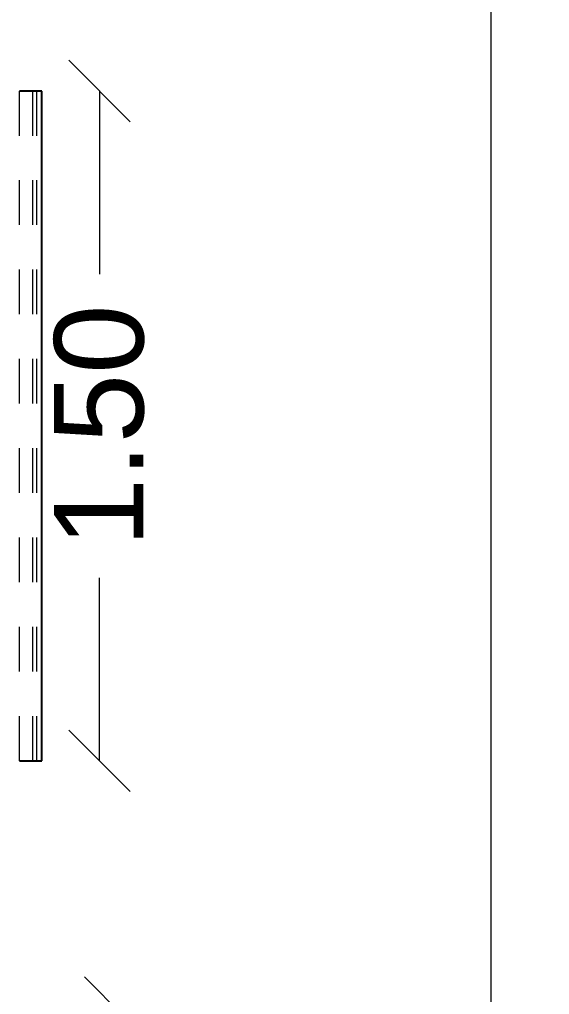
# Model space of a CAD drawing. Header units: metres. Extents: x -355 to 973, y -73 to 238.
# Drawn here: x 618.577 to 619.763, y 104.447 to 106.63 of the extents above; entities that cross this region are included whole.
import ezdxf

# ---------------------------------------------------------------- set-up
doc = ezdxf.new("R2010")
doc.units = ezdxf.units.M
doc.header["$LTSCALE"] = 3
doc.header["$MEASUREMENT"] = 0
doc.linetypes.add('202$0$HIDDEN', pattern=[0.375, 0.25, -0.125])
doc.layers.add('01B', color=10, linetype='Continuous')
doc.layers.add('5', color=2, linetype='Continuous')
doc.layers.add('05', color=21, linetype='Continuous', lineweight=5)
doc.styles.get("Standard").update_dxf_attribs({"font": 'arial.ttf'})
doc.dimstyles.new('ahmad', dxfattribs={"dimtxt": 0.2, "dimasz": 0.1375, "dimexe": 0, "dimexo": 0.0625, "dimgap": 0.09, "dimtad": 0, "dimzin": 0, "dimdsep": 46, "dimtxsty": 'Standard', "dimblk": 'OBLIQUE', "dimcen": 0.09, "dimclrd": 245, "dimclrt": 61, "dimadec": 0, "dimazin": 0, "dimtfac": 1, "dimtofl": 0, "dimtmove": 0, "dimatfit": 3, "dimldrblk": 'OBLIQUE', "dimfxl": 0, "dimfxlon": 1, "dimtolj": 1, "dimtzin": 0, "dimlwd": 13, "dimarcsym": 0})

# ---------------------------------------------------------------- blocks, each defined once
blk = doc.blocks.new('ddd')
at = {"layer": '01B', "color": 32}
for p, q in [((1655.7637, 1004.0793), (1655.7637, 1004.0293)), ((1657.2637, 1004.0293), (1657.2637, 1004.0793))]:
    blk.add_line(p, q, dxfattribs=at)
at = {"layer": '5', "color": 32}
blk.add_line((1657.2637, 1004.0793), (1655.7637, 1004.0793), dxfattribs=at)
at = {"layer": '5', "color": 5, "linetype": '202$0$HIDDEN', "lineweight": 5, "ltscale": 0.1}
for p, q in [((1657.2637, 1004.0678), (1655.7637, 1004.0678)), ((1657.2637, 1004.059), (1655.7637, 1004.059)), ((1657.2637, 1004.0293), (1655.7637, 1004.0293))]:
    blk.add_line(p, q, dxfattribs=at)
blk = doc.blocks.new('_Oblique')
at = {"color": 0, "linetype": 'ByBlock', "lineweight": -2}
blk.add_line((-0.5, -0.5), (0.5, 0.5), dxfattribs=at)
blk = doc.blocks.new('*D766')
at = {"color": 245, "lineweight": 13, "transparency": 16777216}
for p, q in [((619.6319, 109.0516), (619.6319, 103.0313)), ((619.6319, 96.1745), (619.6319, 102.1948))]:
    blk.add_line(p, q, dxfattribs=at)
at = {"layer": 'Defpoints', "color": 0, "transparency": 16777216}
for p in [(618.5267, 109.0516), (618.5267, 96.1745), (619.6319, 96.1745)]:
    blk.add_point(p, dxfattribs=at)
at = {"color": 245, "lineweight": 13, "transparency": 16777216, "xscale": 0.1375, "yscale": 0.1375, "zscale": 0.1375}
for p, rotation in [((619.6319, 109.0516), 90), ((619.6319, 96.1745), 270)]:
    blk.add_blockref('_Oblique', p, dxfattribs=dict(at, rotation=rotation))
at = {"color": 61, "transparency": 16777216, "insert": (619.6319, 102.6131), "char_height": 0.2, "attachment_point": 5, "rotation": 90}
blk.add_mtext('\\A1;12.88', dxfattribs=at)
blk = doc.blocks.new('*D771')
at = {"color": 245, "lineweight": 13, "transparency": 16777216}
for p, q in [((618.7909, 104.4174), (618.7909, 104.0074)), ((618.7909, 102.9174), (618.7909, 103.3274))]:
    blk.add_line(p, q, dxfattribs=at)
at = {"layer": 'Defpoints', "color": 0, "transparency": 16777216}
for p in [(618.6267, 104.4174), (618.7909, 104.4174), (618.6267, 102.9174)]:
    blk.add_point(p, dxfattribs=at)
at = {"color": 245, "lineweight": 13, "transparency": 16777216, "xscale": 0.1375, "yscale": 0.1375, "zscale": 0.1375}
for p, rotation in [((618.7909, 104.4174), 90), ((618.7909, 102.9174), 270)]:
    blk.add_blockref('_Oblique', p, dxfattribs=dict(at, rotation=rotation))
at = {"color": 61, "transparency": 16777216, "insert": (618.7909, 103.6674), "char_height": 0.2, "attachment_point": 5, "rotation": 90}
blk.add_mtext('\\A1;1.50', dxfattribs=at)
blk = doc.blocks.new('*D772')
at = {"color": 245, "lineweight": 13, "transparency": 16777216}
for p, q in [((618.7556, 106.4701), (618.7556, 106.0601)), ((618.7556, 104.9701), (618.7556, 105.3801))]:
    blk.add_line(p, q, dxfattribs=at)
at = {"layer": 'Defpoints', "color": 0, "transparency": 16777216}
for p in [(618.6267, 106.4701), (618.7556, 106.4701), (618.6267, 104.9701)]:
    blk.add_point(p, dxfattribs=at)
at = {"color": 245, "lineweight": 13, "transparency": 16777216, "xscale": 0.1375, "yscale": 0.1375, "zscale": 0.1375}
for p, rotation in [((618.7556, 106.4701), 90), ((618.7556, 104.9701), 270)]:
    blk.add_blockref('_Oblique', p, dxfattribs=dict(at, rotation=rotation))
at = {"color": 61, "transparency": 16777216, "insert": (618.7556, 105.7201), "char_height": 0.2, "attachment_point": 5, "rotation": 90}
blk.add_mtext('\\A1;1.50', dxfattribs=at)

msp = doc.modelspace()

# ---------------------------------------------------------------- block references
at = {"layer": '05', "rotation": 270}
msp.add_blockref('ddd', (-385.4527, 1762.2337), dxfattribs=at)

# ---------------------------------------------------------------- dimensions: what is measured, and where the dimension line sits
for base, p1, p2, picture, middle in [((619.6319, 96.1745), (618.5267, 109.0516), (618.5267, 96.1745), '*D766', (619.6319, 102.6131)), ((618.7556, 106.4701), (618.6267, 104.9701), (618.6267, 106.4701), '*D772', (618.7556, 105.7201)), ((618.7909, 104.4174), (618.6267, 102.9174), (618.6267, 104.4174), '*D771', (618.7909, 103.6674))]:
    dim = msp.add_linear_dim(base=base, p1=p1, p2=p2, angle=270, dimstyle='ahmad')
    dim.commit()
    dim.dimension.update_dxf_attribs({"geometry": picture, "text_midpoint": middle})

doc.saveas('drawing.dxf')
